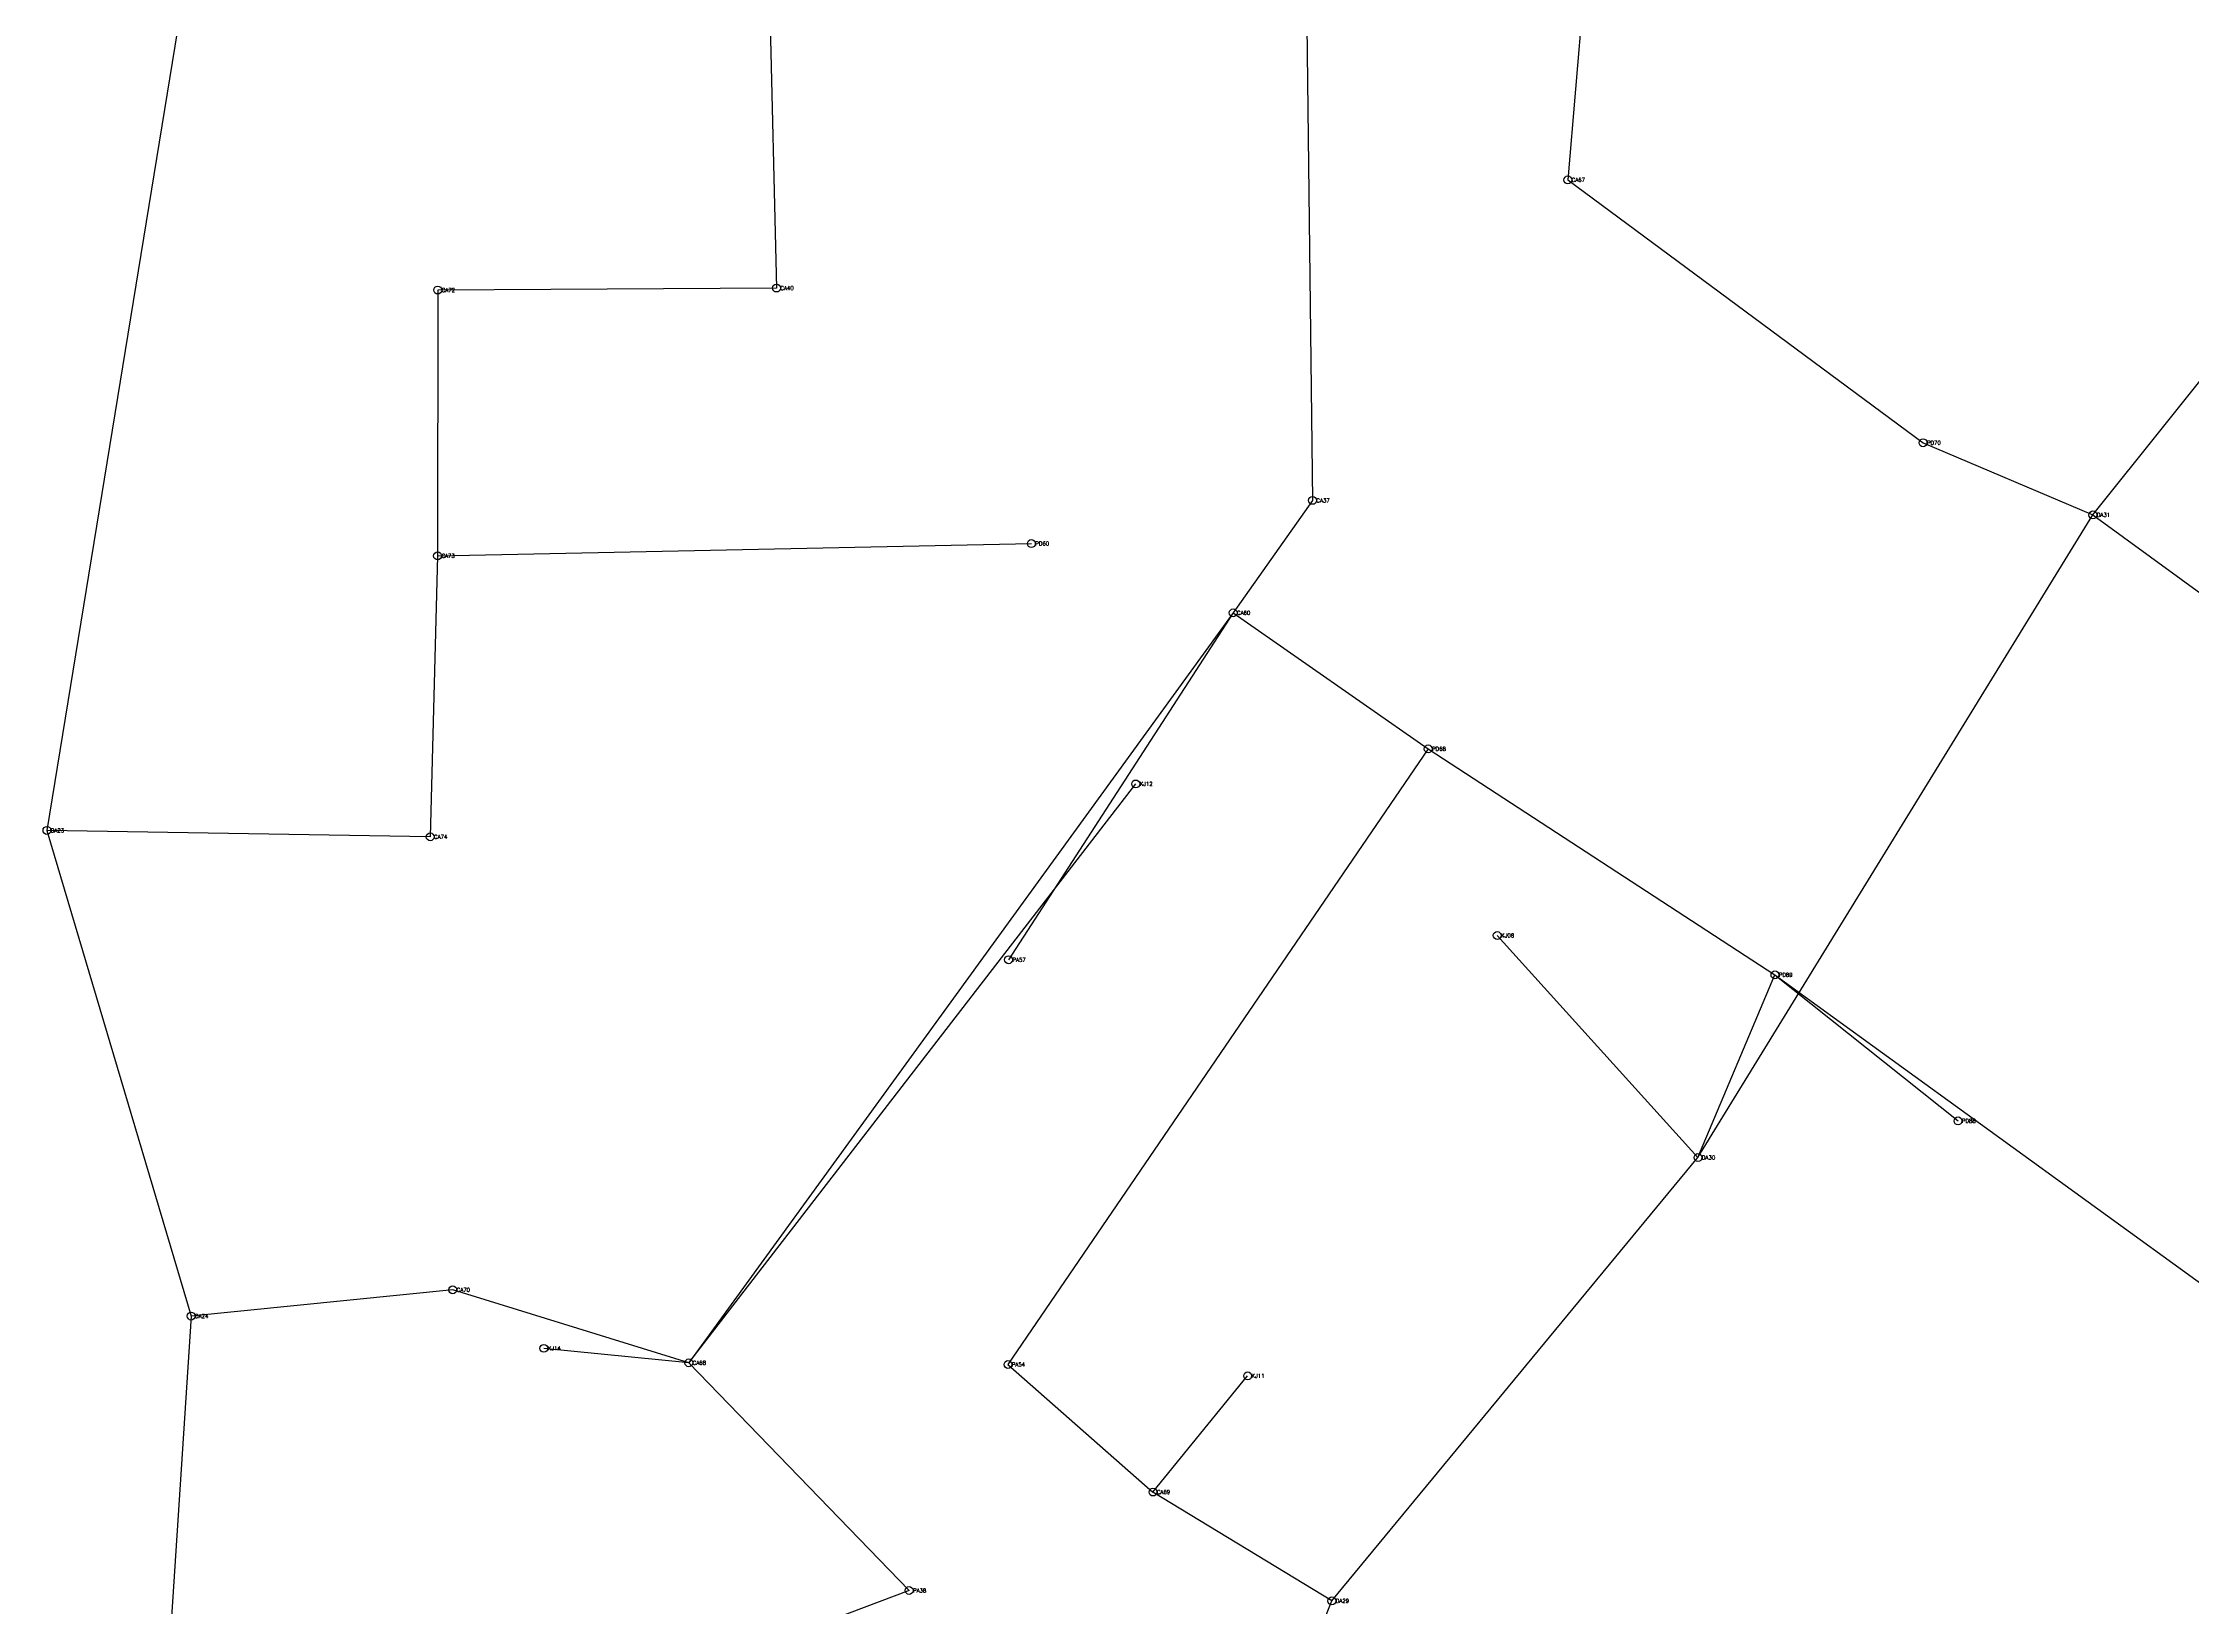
# Model space of a CAD drawing. Extents: x 166396 to 169408, y 2545087 to 2547192.
# Drawn here: x 167141 to 167689, y 2545374 to 2545772 of the extents above; entities that cross this region are included whole.
import ezdxf

# ---------------------------------------------------------------- set-up
doc = ezdxf.new("R2010")
doc.units = 0
doc.styles.get("Standard").update_dxf_attribs({"font": 'simplex'})

msp = doc.modelspace()

# ---------------------------------------------------------------- linework, layer by layer
at = {"color": 4}
for p, q in [((167461.739, 2545899.342), (167464.668, 2545655.839)), ((167323.715, 2545894.136), (167328.094, 2545709.952)), ((167533.594, 2545783.853), (167529.723, 2545737.51)), ((167175.48, 2545775.75), (167142.211, 2545571.742)), ((167663.511, 2545652.147), (167757.725, 2545770.052)), ((167529.723, 2545737.51), (167620.237, 2545670.525)), ((167241.791, 2545709.443), (167241.747, 2545641.704)), ((167328.094, 2545709.952), (167241.791, 2545709.443)), ((167620.237, 2545670.525), (167663.511, 2545652.147)), ((167464.668, 2545655.839), (167444.442, 2545627.199)), ((167562.886, 2545488.369), (167663.511, 2545652.147)), ((167663.511, 2545652.147), (167745.938, 2545591.954)), ((167241.747, 2545641.704), (167393.045, 2545644.834)), ((167241.747, 2545641.704), (167239.868, 2545570.094)), ((167444.442, 2545627.199), (167305.757, 2545436.072)), ((167444.442, 2545627.199), (167387.222, 2545538.778)), ((167444.442, 2545627.199), (167494.143, 2545592.521)), ((167494.143, 2545592.521), (167387.075, 2545435.634)), ((167494.143, 2545592.521), (167582.492, 2545534.947)), ((167305.757, 2545436.072), (167419.633, 2545583.586)), ((167142.211, 2545571.742), (167178.952, 2545447.974)), ((167239.868, 2545570.094), (167142.211, 2545571.742)), ((167562.886, 2545488.369), (167511.731, 2545544.977)), ((167562.886, 2545488.369), (167582.492, 2545534.947)), ((167582.492, 2545534.947), (167629.138, 2545497.719)), ((167582.492, 2545534.947), (167692.224, 2545455.419)), ((167469.605, 2545375.4), (167562.886, 2545488.369)), ((167245.609, 2545454.672), (167178.952, 2545447.974)), ((167305.757, 2545436.072), (167245.609, 2545454.672)), ((167178.952, 2545447.974), (167169.398, 2545302.041)), ((167305.757, 2545436.072), (167268.826, 2545439.76)), ((167305.757, 2545436.072), (167361.891, 2545378.053)), ((167387.075, 2545435.634), (167424.019, 2545403.135)), ((167424.019, 2545403.135), (167448.146, 2545432.737)), ((167469.605, 2545375.4), (167424.019, 2545403.135)), ((167361.891, 2545378.053), (167226.58, 2545327.088)), ((167443.261, 2545309.703), (167469.605, 2545375.4))]:
    msp.add_line(p, q, dxfattribs=at)
for centre in [(167529.723, 2545737.51), (167241.791, 2545709.443), (167328.094, 2545709.952), (167620.237, 2545670.525), (167464.668, 2545655.839), (167663.511, 2545652.147), (167393.045, 2545644.834), (167241.747, 2545641.704), (167444.442, 2545627.199), (167494.143, 2545592.521), (167419.633, 2545583.586), (167142.211, 2545571.742), (167239.868, 2545570.094), (167511.731, 2545544.977), (167387.222, 2545538.778), (167582.492, 2545534.947), (167629.138, 2545497.719), (167562.886, 2545488.369), (167245.609, 2545454.672), (167178.952, 2545447.974), (167268.826, 2545439.76), (167305.757, 2545436.072), (167387.075, 2545435.634), (167448.146, 2545432.737), (167424.019, 2545403.135), (167361.891, 2545378.053), (167469.605, 2545375.4)]:
    msp.add_circle(centre, 1)

# ---------------------------------------------------------------- texts
at = {"color": 5}
for s, p in [('CA67', (167530.723, 2545737.01)), ('CA40', (167329.094, 2545709.452)), ('CA72', (167242.791, 2545708.943)), ('PD70', (167621.237, 2545670.025)), ('CA37', (167465.668, 2545655.339)), ('DA31', (167664.511, 2545651.647)), ('PD60', (167394.045, 2545644.334)), ('CA73', (167242.747, 2545641.204)), ('CA60', (167445.442, 2545626.699)), ('PD68', (167495.143, 2545592.021)), ('KJ12', (167420.633, 2545583.086)), ('DA23', (167143.211, 2545571.242)), ('CA74', (167240.868, 2545569.594)), ('KJ08', (167512.731, 2545544.477)), ('PA57', (167388.222, 2545538.278)), ('PD89', (167583.492, 2545534.447)), ('PD88', (167630.138, 2545497.219)), ('DA30', (167563.886, 2545487.869)), ('CA70', (167246.609, 2545454.172)), ('DA24', (167179.952, 2545447.474)), ('KJ14', (167269.826, 2545439.26)), ('CA68', (167306.757, 2545435.572)), ('PA54', (167388.075, 2545435.134)), ('KJ11', (167449.146, 2545432.237)), ('CA69', (167425.019, 2545402.635)), ('PA38', (167362.891, 2545377.553)), ('DA29', (167470.605, 2545374.9))]:
    msp.add_text(s, height=1, dxfattribs=at).set_placement(p)

doc.saveas('drawing.dxf')
